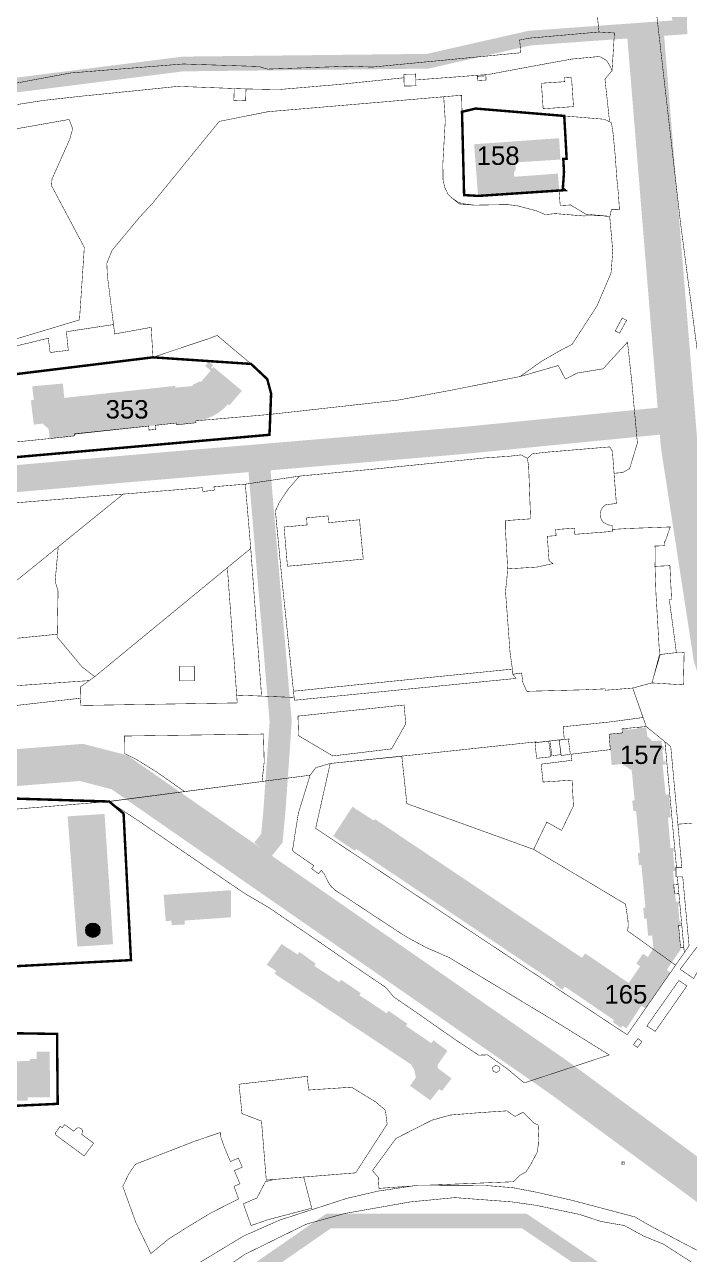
# Model space of a CAD drawing. Header units: millimetres. Extents: x 21689 to 31331, y 37531 to 43751.
# Drawn here: x 30198 to 30469, y 41736 to 42237 of the extents above; entities that cross this region are included whole.
import ezdxf

# ---------------------------------------------------------------- set-up
doc = ezdxf.new("R2010")
doc.units = ezdxf.units.MM
for name, pattern in [('DASHEDX2', [1.5, 1, -0.5]), ('g5_084', [0.4, 0.2, -0.2]), ('МЕЖА', [4, 1, -1, 1, -1])]:
    doc.linetypes.add(name, pattern=pattern)
for name, color, linetype, lineweight in [('0 . 11 - границы ДМ проект', 10, 'МЕЖА', 0), ('00 границы ОКН', 1, 'Continuous', 40), ('00 номер ОКН', 7, 'Continuous', 15), ('00 Разраб границы', 5, 'g5_084', 50), ('CONTUR', 150, 'Continuous', 9)]:
    doc.layers.add(name, color=color, linetype=linetype, lineweight=lineweight)
doc.layers.add('0.1 ОКН', color=1, linetype='Continuous', lineweight=9, transparency=0.4)
doc.layers.add('00 Дороги', color=252, linetype='Continuous', lineweight=9, transparency=0.2)
doc.layers.add('25. ценная историческая застройка сов пер', color=7, linetype='Continuous', lineweight=0, true_color=0x19df16)
doc.styles.get("Standard").update_dxf_attribs({"font": 'arial.ttf'})

# ---------------------------------------------------------------- blocks, each defined once
blk = doc.blocks.new('участки все')
at = {"layer": 'CONTUR', "const_width": 0.2}
for points in [[(7613.475867970003, 4070.829478489999), (7571.449111180002, 4097.812789259995), (7563.330337740001, 4101.157071689995), (7555.456203010002, 4105.457605769996), (7545.901744610001, 4107.12387363), (7537.016263720001, 4110.029895779997), (7519.312829390001, 4113.72091358), (7509.284349230002, 4115.12443964), (7486.390609310001, 4116.834925029994), (7468.454404060001, 4115.119524099995), (7441.551949370001, 4110.381400619997), (7425.855405990002, 4106.031719139995), (7400.85767619, 4093.764456499994), (7363.286558930002, 4068.209720929997)], [(7372.534978070002, 4084.438086909999), (7400.130066510003, 4101.105574039997), (7414.990949170002, 4107.69804281), (7442.577083560001, 4116.595687329995), (7455.011130860003, 4119.475319829995), (7471.388423619999, 4121.914584499995), (7498.63639046, 4121.787432769997), (7510.072344240001, 4120.872357239998), (7520.042877240001, 4118.949719869997), (7534.51213232, 4115.638214129998), (7559.680159530002, 4108.982927479999), (7566.549891230003, 4105.047768979995), (7613.265949200002, 4080.632657819995)], [(7561.158757330002, 4664.078430729998), (7578.294824570003, 4514.256568859993), (7594.629096880002, 4389.786910289993)], [(7582.905962209999, 4269.396804209995), (7577.250264620001, 4269.023393449999), (7574.344746819999, 4300.667769159998), (7571.974399250001, 4302.604052489995), (7567.20386428, 4306.487076039994), (7564.35960023, 4308.820613749995), (7558.839747540002, 4324.505069939994), (7566.651725200001, 4326.595461479999), (7579.479642080001, 4325.809068619994), (7579.80226941, 4339.044084149995), (7576.911272770001, 4338.978345659998), (7576.610731840003, 4338.942947069998), (7575.923875349999, 4344.373444449993), (7574.137004930002, 4357.640756599998), (7573.751801850001, 4360.566644189996), (7574.672960710002, 4360.6425409), (7574.009038939999, 4374.102660029996), (7573.993176430002, 4374.372901979994), (7567.939104320001, 4374.105591519998), (7567.998299620001, 4380.584663399997), (7567.925568890001, 4382.365770919998), (7569.526413060001, 4382.421261559997), (7571.79786328, 4382.516484989996), (7571.731762760002, 4384.077491729993), (7572.08489391, 4384.282084539998), (7574.144886860002, 4390.160525829997), (7563.34888016, 4389.765815889994), (7556.364875850002, 4389.502743069999), (7550.509225270001, 4389.13239531), (7550.40558332, 4390.853976359998), (7548.95699938, 4390.946154129997), (7546.883414840002, 4392.017897509999), (7546.177974050002, 4392.968694789997), (7545.714772200001, 4394.065782859994), (7545.552876640002, 4395.248257589999), (7545.711058100002, 4396.435831869996), (7546.177941370002, 4397.538680149999), (7546.902313810002, 4398.477586759996), (7547.833421980002, 4399.20332891), (7552.18142135, 4399.726758449993), (7551.239807080001, 4412.031133839999), (7554.72418419, 4412.31778628), (7557.568463600001, 4413.904234409994), (7560.749076880002, 4424.39550336), (7558.470231260002, 4449.290309919998), (7556.71852138, 4465.507075099995), (7546.761556500001, 4454.599555949993), (7536.15483508, 4452.851954159996), (7531.36708493, 4450.38526427), (7528.532424510002, 4455.958645659994), (7512.97370436, 4451.466869409996), (7521.58780591, 4457.614964749999), (7528.972956760001, 4461.871881669998), (7534.164744770002, 4464.60238461), (7544.201965660002, 4480.098659969997), (7549.998043350002, 4493.559875069994), (7550.724898619999, 4502.498716949995), (7549.488466800001, 4516.447601099993), (7550.154699080002, 4519.467390749996), (7553.433919520001, 4519.417184399994), (7553.029093720001, 4525.633361849999), (7552.378001090001, 4532.093308979995), (7551.710394320002, 4541.393499569996), (7550.884557699999, 4550.156114559999), (7550.17775699, 4554.936920269996), (7549.41314434, 4555.288625779998), (7547.529230530003, 4572.667412229996), (7550.42258911, 4576.153101519994), (7551.38691854, 4591.458286339999), (7545.10300553, 4591.854496069995), (7544.937541890002, 4593.457024149997), (7541.777364360001, 4624.795305729996)], [(7303.0520382, 4570.190518879994), (7329.878354200002, 4575.179777769998), (7375.62410366, 4578.829371009997), (7406.288405750001, 4577.809883799993), (7410.10188378, 4576.731500169997), (7442.899819170001, 4577.909339179998), (7452.754570050001, 4577.56845762), (7513.23370289, 4583.402464169994), (7512.762970660002, 4588.579654769994), (7516.77487823, 4589.358227229997), (7545.10300553, 4591.854496069995), (7551.38691854, 4591.458286339999), (7550.42258911, 4576.153101519994), (7549.638956530001, 4577.875093749994), (7548.322646560002, 4580.075240049999), (7547.580937500003, 4580.616594309999), (7547.026274960001, 4580.965085409996), (7545.320306940001, 4581.881201889999), (7541.064275740002, 4581.486365849996), (7534.004164690003, 4580.82446299), (7521.018208950001, 4578.47329414), (7499.998286800001, 4574.555135309995), (7470.444122100002, 4572.317635439998), (7470.390880160001, 4574.718443159996), (7465.589417769999, 4574.621956919997), (7465.61797616, 4573.221523999993), (7439.746963220001, 4570.537633739994), (7414.53421315, 4568.39366306), (7401.258282930001, 4568.656924989999), (7396.450954940003, 4568.830527649996), (7373.644481490002, 4569.70970634), (7345.85116255, 4566.875247119999), (7334.864477110001, 4565.783462979998), (7318.746912730003, 4563.98023755), (7287.692670100001, 4559.125709399996)], [(7304.954595220002, 4463.241676529993), (7320.673487210002, 4467.091004429996), (7321.423897090001, 4461.239531369996), (7328.837755439999, 4462.146020209999), (7328.053687310003, 4469.718003759997), (7328.053687310003, 4469.718003759997), (7347.248433979999, 4472.644117099997), (7347.72968131, 4468.806759759995), (7362.610857290001, 4471.49891599), (7363.333746939999, 4459.277882949995), (7385.839358370002, 4466.833292609997), (7389.500383340001, 4468.207237029994), (7403.322412450001, 4456.585650949994), (7409.897612209999, 4450.395000769997), (7411.47751905, 4444.51082933), (7411.14761339, 4436.025905409995), (7380.777512420002, 4433.400887669995), (7380.855704990001, 4432.629692739996), (7372.99271979, 4431.780079579999), (7372.913914950001, 4432.511284009997), (7364.289579190001, 4431.573327549995), (7364.47442658, 4429.930502159994), (7361.739869860001, 4429.632369779996), (7361.565020100003, 4431.275042119996), (7331.226487200001, 4428.099541749994), (7331.333754290001, 4427.267901759995), (7321.237010950001, 4426.172488409997), (7299.894408340002, 4424.039254609997)], [(7285.2218593, 4422.563898739994), (7321.237010950001, 4426.172488409997), (7331.333754290001, 4427.267901759995), (7331.254643300002, 4427.979110999993), (7361.565020100003, 4431.275042119996), (7361.739869860001, 4429.632369779996), (7364.47442658, 4429.930502159994), (7364.289579190001, 4431.573327549995), (7372.913914950001, 4432.511284009997), (7372.99271979, 4431.780079579999), (7380.855704990001, 4432.629692739996), (7380.777512420002, 4433.400887669995), (7411.14761339, 4436.025905409995), (7463.25674787, 4441.858081879996), (7484.73778584, 4445.849188199994), (7512.97370436, 4451.466869409996), (7528.532424510002, 4455.958645659994), (7531.36708493, 4450.38526427), (7536.15483508, 4452.851954159996), (7546.761556500001, 4454.599555949993), (7556.71852138, 4465.507075099995), (7558.470231260002, 4449.290309919998), (7560.749076880002, 4424.39550336), (7557.568463600001, 4413.904234409994), (7554.72418419, 4412.31778628), (7551.239807080001, 4412.031133839999), (7550.55684252, 4420.981560459993), (7549.737859090001, 4422.354094739996), (7549.474352010002, 4422.778127699996), (7548.66332, 4422.710545029993), (7523.921537710001, 4420.629354779994), (7518.001308890001, 4419.959997109996), (7515.912868920001, 4418.101977649996), (7513.39474847, 4419.530526069997), (7508.525953780001, 4418.955070349999), (7498.706038870001, 4418.305417699994), (7496.101605290001, 4418.015293129996), (7450.782144479999, 4413.469158759995), (7447.2974603, 4413.162510999995), (7423.042647100003, 4410.883864389994), (7400.96231237, 4407.591928719994), (7388.166211480002, 4406.537842709993), (7388.344734900002, 4405.135113549994), (7383.6566613, 4404.606890409996), (7383.460438600003, 4406.159890129995), (7351.220473060002, 4403.543497759994), (7262.660262640002, 4396.329389819999)], [(7306.60392301, 4275.086932549995), (7344.421294920001, 4278.187945229998), (7376.214483890002, 4282.321183739994), (7376.214483890002, 4282.321183739994), (7364.88597612, 4290.254599189997), (7356.723696330002, 4295.329548499998), (7351.751772560001, 4297.815661209999), (7351.660953590002, 4304.947031539996), (7408.353221960002, 4305.759073909998), (7408.659535160001, 4294.414417919994), (7407.787263329999, 4286.427796009993), (7427.366248710001, 4288.978036109998), (7429.663163960002, 4292.042861299997), (7435.549477290002, 4293.762737149998), (7475.442113110003, 4297.861971349994), (7486.32004436, 4299.035427269999), (7503.297855320001, 4300.855492269999), (7514.546004030002, 4302.043279959995), (7516.509518000003, 4302.273217919996), (7519.403576320001, 4302.53890919), (7519.419898070002, 4302.29866008), (7528.836338270001, 4303.374491389994), (7530.939512780002, 4303.582291219995), (7530.508461240002, 4308.738873689996), (7548.926999540003, 4310.606880359999), (7563.035796169999, 4312.4908688), (7558.839747540002, 4324.505069939994), (7547.63572323, 4323.586606639998), (7547.59476584, 4324.177231729998), (7542.37110837, 4323.937206729999), (7539.70913843, 4323.80796192), (7515.659391159999, 4323.166165619994), (7514.054582150002, 4326.770723579997), (7513.563489100001, 4330.618229779997), (7509.99576329, 4330.112853349994), (7511.23974696, 4328.413813429994), (7420.973952550001, 4319.525809969993), (7420.891425469999, 4320.667070039999), (7404.082151840001, 4321.364417669996), (7397.44556416, 4321.586023069998), (7397.67743593, 4318.442482339997), (7333.951781830001, 4317.408123279994), (7333.797748160003, 4320.410473209995), (7331.993889190002, 4320.15809094), (7292.1950922, 4315.657421469994)]]:
    blk.add_lwpolyline(points, dxfattribs=at)
for points in [[(7470.497517129999, 4569.926825349998), (7465.695901670002, 4569.820341429993), (7465.589417769999, 4574.621956919997), (7470.390880160001, 4574.718443159996), (7470.497517129999, 4569.926825349998)], [(7495.580447529999, 4572.082783099999), (7495.486497860002, 4573.784216139997), (7498.999797, 4574.000424599995), (7499.093746680002, 4572.298991569995), (7495.580447529999, 4572.082783099999)], [(7521.633386410002, 4570.97389963), (7531.103231150002, 4571.618908199998), (7530.988827020003, 4573.290654349999), (7533.681555350002, 4573.46942637), (7533.80611017, 4571.807524789998), (7534.00621571, 4571.814461019996), (7534.71742913, 4561.443605799999), (7522.344446800002, 4560.593046459995), (7521.633386410002, 4570.97389963)], [(7401.074835750002, 4563.859747719995), (7396.287503, 4564.033044179996), (7396.450954940003, 4568.830527649996), (7401.258282930001, 4568.656924989999), (7401.074835750002, 4563.859747719995)], [(7546.846596940002, 4516.978047679993), (7539.746246160001, 4517.606755519999), (7533.543909750002, 4521.371704059995), (7529.30017214, 4521.126678639994), (7528.833982980002, 4527.253796269993), (7495.980604650002, 4525.066805539995), (7490.125670150002, 4525.39644656), (7489.108590560001, 4566.081890249996), (7481.80930094, 4565.473648799998), (7482.450942340001, 4555.783855259993), (7481.471097510002, 4538.158912499995), (7481.54248099, 4531.717839769997), (7482.253165540002, 4528.496968919993), (7483.56075113, 4525.726957809995), (7485.473809560001, 4523.967673429994), (7487.86012388, 4522.421142619998), (7490.210532330002, 4521.795158649998), (7494.312821130003, 4521.292352129996), (7507.686227149999, 4521.517597809994), (7511.470275530002, 4521.12966336), (7519.4882086, 4519.036911519994), (7523.233740390002, 4517.439570739996), (7527.319965170002, 4517.847007279997), (7538.725618349999, 4516.912384119998), (7546.846596940002, 4516.978047679993)], [(7549.488466800001, 4516.447601099993), (7546.846596940002, 4516.978047679993), (7538.72546528, 4516.902386489994), (7527.319965170002, 4517.847007279997), (7523.233740390002, 4517.439570739996), (7519.47821098, 4519.037064589997), (7511.470275530002, 4521.12966336), (7507.676229520002, 4521.517750879997), (7494.312821130003, 4521.292352129996), (7488.210395080001, 4521.78578179), (7485.473656500002, 4523.957675809994), (7483.5507535, 4525.727110869993), (7482.253012470002, 4528.486971299993), (7481.532483360003, 4531.71799284), (7481.47094444, 4538.148914869998), (7482.450942340001, 4555.783855259993), (7481.809147880002, 4565.463651169994), (7410.166077000002, 4559.370568539998), (7390.335713690001, 4555.42419464), (7362.971649710002, 4521.843249459998), (7357.91879408, 4516.43062644), (7346.661252469999, 4502.873022649997), (7344.530918880002, 4497.625653629999), (7344.71845629, 4492.892795539999), (7347.72968131, 4468.806759759995), (7362.610857290001, 4471.49891599), (7363.333746939999, 4459.277882949995), (7385.839358370002, 4466.833292609997), (7389.500383340001, 4468.207237029994), (7403.322412450001, 4456.585650949994), (7409.897612209999, 4450.395000769997), (7411.47751905, 4444.51082933), (7411.14761339, 4436.025905409995), (7463.25674787, 4441.858081879996), (7484.73778584, 4445.849188199994), (7512.97370436, 4451.466869409996), (7521.58780591, 4457.614964749999), (7528.972956760001, 4461.871881669998), (7534.164744770002, 4464.60238461), (7544.201965660002, 4480.098659969997), (7549.998043350002, 4493.559875069994), (7550.724898619999, 4502.498716949995), (7549.488466800001, 4516.447601099993)], [(7329.158083630002, 4556.22085754), (7330.610018580002, 4552.428637989993), (7329.414466860002, 4548.14695432), (7322.196923580002, 4531.977503019996), (7321.984716990002, 4529.220759529999), (7335.350011250001, 4504.09619941), (7333.387442940002, 4474.536328749993), (7272.507765820003, 4456.25846669), (7253.39193405, 4467.631107119996), (7245.950305450002, 4474.05502475), (7237.983410920002, 4484.706974019995), (7239.750817060001, 4489.109903259996), (7233.842273480001, 4490.510361929999), (7236.357811919999, 4505.241811059997), (7245.452254250002, 4532.31250262), (7254.48754473, 4539.844148459997), (7269.96442742, 4548.787165949994), (7281.456620180001, 4552.851203409999), (7291.15526209, 4546.23272919), (7292.784263500002, 4546.167788449995), (7293.58077696, 4538.755613049994), (7303.263332630002, 4539.577365749996), (7301.80403643, 4551.37967681), (7329.158083630002, 4556.22085754)], [(7489.275204680001, 4559.329360579999), (7494.80563178, 4560.664682179995), (7547.228667970001, 4556.302068059995), (7550.17775699, 4554.936920269996), (7550.884557699999, 4550.156114559999), (7551.710394320002, 4541.393499569996), (7552.378001090001, 4532.093308979995), (7553.029093720001, 4525.633361849999), (7553.433919520001, 4519.417184399994), (7550.154699080002, 4519.467390749996), (7549.488466800001, 4516.447601099993), (7546.846596940002, 4516.978047679993), (7539.746246160001, 4517.606755519999), (7533.543909750002, 4521.371704059995), (7529.30017214, 4521.126678639994), (7528.833982980002, 4527.253796269993), (7495.980604650002, 4525.066805539995), (7490.125670150002, 4525.39644656), (7489.275204680001, 4559.329360579999)], [(7554.55831063, 4475.290116159995), (7556.34471904, 4474.402768499996), (7553.473950570002, 4469.126738629995), (7551.69799895, 4470.043926059996), (7554.55831063, 4475.290116159995)], [(7554.55831063, 4475.290116159995), (7556.34471904, 4474.402768499996), (7553.473950570002, 4469.126738629995), (7551.69799895, 4470.043926059996), (7554.55831063, 4475.290116159995)], [(7515.912868920001, 4418.101977649996), (7518.001308890001, 4419.959997109996), (7523.921537710001, 4420.629354779994), (7548.66332, 4422.710545029993), (7549.474352010002, 4422.778127699996), (7549.737859090001, 4422.354094739996), (7550.55684252, 4420.981560459993), (7552.18142135, 4399.726758449993), (7547.833421980002, 4399.20332891), (7546.902313810002, 4398.477586759996), (7546.177941370002, 4397.538680149999), (7545.711058100002, 4396.435831869996), (7545.552876640002, 4395.248257589999), (7545.714772200001, 4394.065782859994), (7546.177974050002, 4392.968694789997), (7546.883414840002, 4392.017897509999), (7548.95699938, 4390.946154129997), (7550.40558332, 4390.853976359998), (7550.509225270001, 4389.13239531), (7550.53697058, 4388.33197318), (7535.23886664, 4387.146193589993), (7535.05718512, 4389.648966949993), (7527.438738050001, 4389.095608469994), (7527.620572650001, 4386.602832689998), (7524.006685390003, 4386.348162709997), (7524.75432534, 4376.396748649997), (7526.356491080001, 4375.232223069994), (7519.69434374, 4373.784226119998), (7508.08378298, 4373.091987509993), (7507.879649320002, 4373.47511159), (7507.3089052, 4383.223818419996), (7506.958858720001, 4389.099158819998), (7506.944744010001, 4392.74936319), (7508.876581500001, 4392.869786029994), (7517.215623200002, 4393.462111919995), (7516.423907980003, 4414.904163859996), (7515.912868920001, 4418.101977649996)], [(7415.405688999999, 4373.850898089993), (7413.22466466, 4396.644222099996), (7414.889845190002, 4400.248717169998), (7418.420304020001, 4405.504649509996), (7423.042647100003, 4410.883864389994), (7447.2974603, 4413.162510999995), (7450.782144479999, 4413.469158759995), (7496.101605290001, 4418.015293129996), (7498.706038870001, 4418.305417699994), (7508.525953780001, 4418.955070349999), (7513.39474847, 4419.530526069997), (7515.912868920001, 4418.101977649996), (7516.423907980003, 4414.904163859996), (7517.215623200002, 4393.462111919995), (7508.876581500001, 4392.869786029994), (7506.944744010001, 4392.74936319), (7506.958858720001, 4389.099158819998), (7507.3089052, 4383.223818419996), (7507.879649320002, 4373.47511159), (7507.523948990001, 4368.530573299999), (7506.994414050001, 4363.98869513), (7508.853059110003, 4339.080319279994), (7509.797961230001, 4332.215874919995), (7504.419746980002, 4331.678217209999), (7423.144370870003, 4323.472569059995), (7420.590384180003, 4323.211671359997), (7418.004359869999, 4348.291188439995), (7416.619230620003, 4361.672354929993), (7416.009704600001, 4367.581669219995), (7415.74248311, 4370.375752079999), (7415.405688999999, 4373.850898089993)], [(7324.297238790001, 4345.195857679995), (7324.656819120002, 4364.110300549997), (7323.465739070001, 4367.958525539994), (7324.721619480002, 4382.059259179994), (7351.220473060002, 4403.543497759994), (7383.460438600003, 4406.159890129995), (7383.6566613, 4404.606890409996), (7388.344734900002, 4405.135113549994), (7388.166211480002, 4406.537842709993), (7400.96231237, 4407.591928719994), (7403.181272810001, 4381.39803312), (7339.56110875, 4329.122212009999), (7334.383270450002, 4333.18147345), (7326.135111260002, 4343.097725559994), (7324.297238790001, 4345.195857679995)], [(7262.660262640002, 4396.329389819999), (7351.220473060002, 4403.543497759994), (7302.78986071, 4364.305085059998), (7298.39012294, 4360.402455869997), (7285.388879990001, 4350.521532019993), (7284.037153990001, 4349.10223076), (7283.01137013, 4347.417940009997), (7281.513442610001, 4342.980885039993), (7280.87051787, 4338.87073907), (7280.455291230002, 4333.957109139999), (7282.086132980003, 4321.602173539999), (7258.138634610001, 4319.148815449997), (7255.57970029, 4319.217992469996), (7250.780434240001, 4320.571465609995), (7246.46534766, 4324.157520319997), (7240.50959311, 4331.6186839), (7238.183012230002, 4334.45429668), (7227.569198000001, 4347.266762219995), (7217.97921895, 4359.023556079999), (7262.660262640002, 4396.329389819999)], [(7418.139939160003, 4374.129035559999), (7416.76492089, 4390.130039559997), (7426.13769978, 4390.966538289998), (7425.941992489999, 4393.859525909997), (7434.693999950003, 4394.645528789995), (7434.911845390001, 4391.892201869996), (7447.55027865, 4393.09870165), (7447.764756660003, 4390.125427049999), (7448.69495605, 4380.341215509994), (7449.03450523, 4377.046027059994), (7425.700545480002, 4374.82327968), (7418.139939160003, 4374.129035559999)], [(7507.879649320002, 4373.47511159), (7508.08378298, 4373.091987509993), (7519.69434374, 4373.784226119998), (7526.356491080001, 4375.232223069994), (7524.75432534, 4376.396748649997), (7524.006685390003, 4386.348162709997), (7527.620572650001, 4386.602832689998), (7527.438738050001, 4389.095608469994), (7535.05718512, 4389.648966949993), (7535.23886664, 4387.146193589993), (7550.53697058, 4388.33197318), (7550.509225270001, 4389.13239531), (7556.364875850002, 4389.502743069999), (7563.34888016, 4389.765815889994), (7574.144886860002, 4390.160525829997), (7572.08489391, 4384.282084539998), (7571.731762760002, 4384.077491729993), (7571.79786328, 4382.516484989996), (7569.526413060001, 4382.421261559997), (7567.925568890001, 4382.365770919998), (7567.998299620001, 4380.584663399997), (7567.939104320001, 4374.105591519998), (7568.317388530002, 4362.889837749994), (7569.780261110001, 4338.257524179993), (7567.369982420001, 4329.094456529994), (7566.651725200001, 4326.595461479999), (7558.839747540002, 4324.505069939994), (7547.63572323, 4323.586606639998), (7547.59476584, 4324.177231729998), (7542.37110837, 4323.937206729999), (7539.70913843, 4323.80796192), (7515.659391159999, 4323.166165619994), (7514.054582150002, 4326.770723579997), (7513.563489100001, 4330.618229779997), (7509.966382670002, 4330.153303039995), (7509.90614685, 4331.444221089994), (7509.797961230001, 4332.215874919995), (7508.853059110003, 4339.080319279994), (7506.994414050001, 4363.98869513), (7507.523948990001, 4368.530573299999), (7507.879649320002, 4373.47511159)], [(7393.651513180001, 4373.573957909997), (7403.181272810001, 4381.39803312), (7407.589941370003, 4321.220713889998), (7404.082151840001, 4321.364417669996), (7397.44556416, 4321.586023069998), (7393.651513180001, 4373.573957909997)], [(7393.651513180001, 4373.573957909997), (7339.56110875, 4329.122212009999), (7333.69697298, 4324.932003539994), (7333.797748160003, 4320.410473209995), (7333.951781830001, 4317.408123279994), (7397.67743593, 4318.442482339997), (7393.651513180001, 4373.573957909997)], [(7293.25877271, 4343.331062739999), (7324.316218690001, 4346.435563699997), (7324.297238790001, 4345.195857679995), (7326.135111260002, 4343.097725559994), (7334.383270450002, 4333.18147345), (7339.56110875, 4329.122212009999), (7337.336834170001, 4327.536270069999), (7292.759379620002, 4324.428758859998), (7292.601616440003, 4325.881170339999), (7291.11814481, 4340.023844629999), (7291.420425730001, 4341.479212829996), (7292.135872310002, 4342.48825663), (7293.25877271, 4343.331062739999)], [(7570.069120730001, 4338.183101979994), (7576.911272770001, 4338.978345659998), (7579.80226941, 4339.044084149995), (7579.479642080001, 4325.809068619994), (7566.651725200001, 4326.595461479999), (7567.369982420001, 4329.094456529994), (7570.069120730001, 4338.183101979994)], [(7374.197145490001, 4333.441921869999), (7380.197099730001, 4333.440062499998), (7380.1952404, 4327.440108309995), (7374.195286170001, 4327.441967579995), (7374.197145490001, 4333.441921869999)], [(7374.197145490001, 4333.441921869999), (7380.197099730001, 4333.440062499998), (7380.1952404, 4327.440108309995), (7374.195286170001, 4327.441967579995), (7374.197145490001, 4333.441921869999)], [(7509.797961230001, 4332.215874919995), (7504.419746980002, 4331.678217209999), (7420.590384180003, 4323.211671359997), (7420.973952550001, 4319.525809969993), (7511.23974696, 4328.413813429994), (7509.966382670002, 4330.153303039995), (7509.90614685, 4331.444221089994), (7509.797961230001, 4332.215874919995)], [(7422.415167589999, 4313.073764349996), (7422.682777900001, 4305.079691239996), (7436.626376010001, 4296.826240609997), (7460.560449690001, 4299.709802819998), (7466.35707115, 4309.941025069995), (7465.674048070003, 4317.581458359993), (7422.415167589999, 4313.073764349996)], [(7422.415167589999, 4313.073764349996), (7422.682777900001, 4305.079691239996), (7436.626376010001, 4296.826240609997), (7460.560449690001, 4299.709802819998), (7466.35707115, 4309.941025069995), (7465.674048070003, 4317.581458359993), (7422.415167589999, 4313.073764349996)], [(7351.660953590002, 4304.947031539996), (7408.353221960002, 4305.759073909998), (7408.659535160001, 4294.414417919994), (7407.787263329999, 4286.427796009993), (7376.214483890002, 4282.321183739994), (7364.88597612, 4290.254599189997), (7356.723696330002, 4295.329548499998), (7351.751772560001, 4297.815661209999), (7351.660953590002, 4304.947031539996)], [(7577.305468099999, 4244.542631589997), (7575.55343516, 4244.40945531), (7575.88548537, 4240.624384559997), (7577.656901320002, 4240.717264239996), (7578.84019621, 4227.869192029997), (7577.518826350002, 4227.779422189997), (7578.341302830002, 4218.79686088), (7579.662366550001, 4218.866635509999), (7579.868636210002, 4216.663485099998), (7576.33078579, 4211.577665929995), (7574.747696660001, 4212.681898819996), (7556.7551828, 4225.577315889997), (7556.93381817, 4226.794576939996), (7556.997992240002, 4228.373589159994), (7556.88266829, 4229.985349339993), (7555.911646820001, 4236.450193789999), (7518.473073430003, 4258.743297459994), (7523.823577810002, 4269.881345769994), (7529.851469740002, 4266.47907075), (7534.674493260001, 4276.475198059998), (7534.1452193, 4286.973266639994), (7522.30333626, 4286.194567279999), (7521.51497941, 4293.486613199995), (7534.058943520002, 4295.05456094), (7533.716840240002, 4297.529790379995), (7549.70564973, 4299.414996489999), (7549.20191562, 4305.70268771), (7554.61996665, 4306.229735839996), (7554.47556852, 4307.901940979995), (7564.349449550002, 4308.810769189993), (7567.20386428, 4306.487076039994), (7571.806429480002, 4302.736623649995), (7571.974399250001, 4302.604052489995), (7576.688802500001, 4251.292049649994), (7576.488850040001, 4251.295110879997), (7576.49128477, 4247.535086389995), (7577.031309450002, 4247.536818709996), (7577.305468099999, 4244.542631589997)], [(7519.038457730003, 4302.204500219996), (7524.58831503, 4302.849530109997), (7525.500880359999, 4296.485579569999), (7519.661398110002, 4295.864983649997), (7519.038457730003, 4302.204500219996)], [(7525.109722100002, 4302.941547099996), (7528.845876700001, 4303.344345459998), (7529.574915790003, 4297.403203369999), (7525.876302700002, 4296.839830729994), (7525.109722100002, 4302.941547099996)], [(7529.718145400002, 4296.961011989995), (7529.672749150002, 4297.261706009995), (7528.884948819999, 4303.283747459995), (7532.301332499999, 4303.701441439996), (7532.90256749, 4303.782236299994), (7532.956736849999, 4303.401408209997), (7532.656502010002, 4303.386004839995), (7533.417370710002, 4297.564375119997), (7529.718145400002, 4296.961011989995)], [(7578.708781450001, 4251.291124149997), (7576.688802500001, 4251.292049649994), (7571.974399250001, 4302.604052489995), (7574.344746819999, 4300.667769159998), (7578.87874104, 4251.288522109993), (7578.708781450001, 4251.291124149997)], [(7435.549477290002, 4293.762737149998), (7459.085378240001, 4296.112397199999), (7464.734294260001, 4296.695910909999), (7466.798936130002, 4277.404361519999), (7518.473073430003, 4258.743297459994), (7555.911646820001, 4236.450193789999), (7556.88266829, 4229.985349339993), (7556.997992240002, 4228.373589159994), (7556.93381817, 4226.794576939996), (7556.7551828, 4225.577315889997), (7574.747696660001, 4212.681898819996), (7576.33078579, 4211.577665929995), (7557.220181280001, 4184.100336029995), (7556.596550910002, 4183.20988658), (7518.73849177, 4208.149398579997), (7429.62440791, 4267.3035294), (7430.182396849999, 4269.784979169999), (7435.549477290002, 4293.762737149998)], [(7345.492418739999, 4278.261546259993), (7427.366248710001, 4288.978036109998), (7422.57885799, 4273.47137716), (7421.251795440003, 4265.171719209997), (7420.594282260001, 4260.76179887), (7420.212681600002, 4258.697647299996), (7420.26639185, 4258.286826229996), (7420.639107770003, 4257.811121449995), (7428.89172009, 4252.104792659993), (7428.01370992, 4250.928238379995), (7430.810742289999, 4248.775422879997), (7431.912679810001, 4250.208548089999), (7433.072042580003, 4248.860802569994), (7433.964732380002, 4247.077141079993), (7434.817125550002, 4245.274096589994), (7435.941750550002, 4243.616883859999), (7437.479798640001, 4242.183341029995), (7439.053655930002, 4241.129248829995), (7441.341832090002, 4239.704221709995), (7454.10249677, 4231.258884849995), (7464.973359530002, 4224.132476789993), (7468.11459673, 4222.254391139999), (7474.591617780003, 4218.795240539999), (7484.19717879, 4214.588195349999), (7529.102640640001, 4187.520794279997), (7549.27076367, 4174.992069169995), (7514.59620892, 4163.58296041), (7507.486999770001, 4169.51178031), (7500.957291180002, 4174.101732799994), (7499.651227009999, 4175.01172522), (7496.089470610001, 4174.896254709995), (7487.466793449999, 4180.598246449998), (7481.321634930002, 4184.83231315), (7475.56362868, 4188.880453409998), (7470.25061761, 4192.601782089994), (7461.47241685, 4198.596154699997), (7458.85065244, 4201.746283279994), (7458.00417285, 4202.629239869995), (7444.246757590001, 4211.939832999997), (7432.422195610001, 4220.13083871), (7421.80265007, 4227.343399359997), (7414.805960379999, 4232.130502579996), (7410.758563530002, 4234.912458959996), (7401.005694269999, 4240.60175627), (7395.839279719999, 4244.10084264), (7388.51572929, 4249.092950049999), (7374.799527630003, 4258.482915239998), (7357.85761943, 4270.112259779999), (7345.492418739999, 4278.261546259993)], [(7577.031309450002, 4247.536818709996), (7578.71121618, 4247.531099679996), (7579.221094930002, 4247.52329356), (7581.801349900001, 4219.453886239993), (7579.868636210002, 4216.663485099998), (7577.031309450002, 4247.536818709996)], [(7575.55343516, 4244.40945531), (7577.305468099999, 4244.542631589997), (7577.656901320002, 4240.717264239996), (7575.88548537, 4240.624384559997), (7575.55343516, 4244.40945531)], [(7592.629658600003, 4223.918092309999), (7585.373729340001, 4209.159229329998), (7583.68712979, 4206.115061099998), (7578.165241720002, 4209.909586619993), (7589.10570199, 4224.312041839999), (7588.24344396, 4234.615207429997), (7593.386507520001, 4234.816467589997), (7592.629658600003, 4223.918092309999)], [(7577.518826350002, 4227.779422189997), (7578.84019621, 4227.869192029997), (7579.662366550001, 4218.866635509999), (7578.341302830002, 4218.79686088), (7577.518826350002, 4227.779422189997)], [(7567.997723190001, 4184.595334029997), (7564.60098716, 4186.767329529997), (7577.654785610001, 4205.307417239994), (7580.921093150002, 4203.107418569998), (7567.997723190001, 4184.595334029997)], [(7560.992235280002, 4181.622595569999), (7562.573487830003, 4180.398391299997), (7560.747179050002, 4178.026359399999), (7559.165773430002, 4179.240566049994), (7560.992235280002, 4181.622595569999)], [(7501.948872540001, 4168.326570639998), (7501.731735360001, 4169.819890119994), (7502.946143990001, 4170.761294979995), (7504.387840470001, 4170.219224929999), (7504.60497764, 4168.725905449995), (7503.390722079999, 4167.794498219999), (7501.948872540001, 4168.326570639998)], [(7398.408283330002, 4163.041750649994), (7399.614742090002, 4151.053315689998), (7407.558612200002, 4148.041707609998), (7409.51041563, 4123.991898089997), (7445.93535109, 4126.934242259995), (7458.769564320002, 4146.807695269999), (7458.04638783, 4152.47874916), (7454.018325090001, 4155.870406509996), (7444.259743820003, 4161.839787809993), (7426.752008020001, 4160.677827339998), (7426.217562100002, 4166.265992589993), (7398.408283330002, 4163.041750649994)], [(7452.759346270002, 4127.849767559994), (7462.380218000002, 4140.972436009994), (7476.97356323, 4148.37899546), (7484.545751590002, 4150.483062019994), (7495.22928851, 4151.369499019995), (7507.541978740002, 4152.200994529994), (7510.857203890002, 4149.930247259996), (7514.132910939999, 4151.610092199997), (7518.644017850002, 4147.111043819998), (7520.314435190001, 4146.485472529996), (7520.511925540002, 4142.40246238), (7520.36873143, 4138.274668089995), (7519.893222210001, 4135.301957609998), (7517.287600310003, 4130.36186451), (7515.341215930002, 4127.331672549997), (7512.839152520002, 4125.889982549998), (7510.149527820002, 4123.301167729995), (7474.828065900001, 4121.89192545), (7471.388423619999, 4121.914584499995), (7469.053007640003, 4121.560339609998), (7455.438482109999, 4120.608773799999), (7455.13713992, 4125.093373289994), (7452.759346270002, 4127.849767559994)], [(7335.290911340002, 4133.808132299993), (7323.59320359, 4142.447194469998), (7323.553623420001, 4143.127798539994), (7325.495876280002, 4145.888055949996), (7326.366790250002, 4145.294724319996), (7327.366608570002, 4146.58941398), (7331.04516605, 4143.883104519999), (7331.656503180002, 4144.623743179996), (7332.3446071, 4145.153207169998), (7332.876777320002, 4145.2950595), (7333.495558900002, 4145.215586469996), (7334.170040610003, 4144.855261479999), (7334.513529170003, 4144.430004009999), (7334.571574010002, 4143.649117549998), (7334.295717569999, 4142.613343669997), (7335.75898939, 4141.52094473), (7339.170365900001, 4138.998725269994), (7335.290911340002, 4133.808132299993)], [(7356.159114540002, 4130.428660199999), (7380.644562690002, 4139.933772829994), (7390.797114510002, 4143.368332099999), (7390.81659518, 4142.028037789998), (7392.38702369, 4137.484008619998), (7394.906253110003, 4131.555457909999), (7398.157374050003, 4132.935680809998), (7399.720817310001, 4129.241756199997), (7396.47969403, 4127.861380209994), (7398.776784100002, 4122.446228939996), (7396.3712801, 4121.433058919996), (7398.212765030003, 4116.304881909993), (7386.653039560002, 4110.441872169999), (7376.872279350002, 4104.511627319996), (7369.571292110002, 4099.873414599999), (7362.491881000002, 4094.031812949994), (7356.355928510002, 4106.705714589996), (7351.031168220001, 4121.417191959998), (7353.499732390002, 4126.549384999998), (7356.159114540002, 4130.428660199999)], [(7554.472185530001, 4131.322583759997), (7555.472253960001, 4131.32727319), (7555.47694339, 4130.32720475), (7554.476874960001, 4130.322515319996), (7554.472185530001, 4131.322583759997)], [(7400.151992160001, 4114.295199339998), (7405.698949150003, 4116.710271289994), (7409.149937690003, 4123.30741886), (7412.784384430001, 4124.251774559998), (7424.749150020001, 4125.218597309999), (7428.03485892, 4112.528333259994), (7410.062425240001, 4107.793495439997), (7403.33651366, 4105.44647232), (7400.151992160001, 4114.295199339998)]]:
    blk.add_lwpolyline(points, close=True, dxfattribs=at)

msp = doc.modelspace()

# ---------------------------------------------------------------- hatches: boundary and pattern name
at = {"layer": '0.1 ОКН', "transparency": 33554585}
h = msp.add_hatch(color=1, dxfattribs=at)
h.dxf.hatch_style = 1
edge = h.paths.add_edge_path()
edge.add_line((30415.56789442239, 42190.94899832513), (30380.95811938563, 42188.47398022909))
edge.add_line((30380.95811938563, 42188.47398022909), (30382.57228250171, 42167.38336412855))
edge.add_line((30382.57228250171, 42167.38336412855), (30415.61679126462, 42169.61513050742))
edge.add_line((30415.61679126462, 42169.61513050742), (30415.12645397121, 42176.51805603879))
edge.add_line((30415.12645397121, 42176.51805603879), (30397.30076270776, 42175.21581647774))
edge.add_line((30397.30076270776, 42175.21581647774), (30397.18555941047, 42177.00546614623))
edge.add_arc((30395.17100721991, 42178.88391753992), 2.754450973775167, 317.0022654574209, 410.5642591523128)
edge.add_line((30396.92066868152, 42181.01128326699), (30416.16874962038, 42182.2434188655))
edge.add_line((30416.16874962038, 42182.2434188655), (30415.56789442239, 42190.94899832513))
h = msp.add_hatch(color=1, dxfattribs=at)
h.dxf.hatch_style = 1
edge = h.paths.add_edge_path()
edge.add_line((30213.93355966392, 42085.09870948233), (30259.12470934845, 42090.00498765123))
edge.add_line((30259.12470934845, 42090.00498765123), (30259.26120934845, 42089.30228765123))
edge.add_line((30259.26120934845, 42089.30228765123), (30266.25570321046, 42089.95443770885))
edge.add_line((30266.25570321046, 42089.95443770885), (30266.25830934845, 42090.43068765123))
edge.add_line((30266.25830934845, 42090.43068765123), (30269.18430934845, 42091.82348765123))
edge.add_line((30269.18430934845, 42091.82348765123), (30269.62299960564, 42091.55835072325))
edge.add_line((30269.62299960564, 42091.55835072325), (30273.55251229878, 42096.21455585486))
edge.add_line((30273.55251229878, 42096.21455585486), (30271.34190934846, 42098.19898765122))
edge.add_line((30271.34190934846, 42098.19898765122), (30272.85410934845, 42099.85858765123))
edge.add_line((30272.85410934845, 42099.85858765123), (30274.57640934845, 42098.45168765123))
edge.add_line((30274.57640934845, 42098.45168765123), (30273.76955199101, 42097.47082101578))
edge.add_line((30273.76955199101, 42097.47082101578), (30274.26780629959, 42097.04776904697))
edge.add_line((30274.26780629959, 42097.04776904697), (30274.76940934845, 42097.66998765123))
edge.add_line((30274.76940934845, 42097.66998765123), (30286.34009675011, 42088.00714418808))
edge.add_line((30286.34009675011, 42088.00714418808), (30281.18705235275, 42082.01944922489))
edge.add_line((30281.18705235275, 42082.01944922489), (30280.63376229913, 42082.49561379714))
edge.add_arc((30264.9579241544, 42096.35374646279), 20.92318671996947, 277.4119639242807, 318.52189857324186, ccw=False)
edge.add_line((30267.657070991, 42075.6053887236), (30267.7229738858, 42074.86323103194))
edge.add_line((30267.7229738858, 42074.86323103194), (30259.77424473071, 42073.99836461924))
edge.add_line((30259.77424473071, 42073.99836461924), (30259.66955351112, 42074.83538010003))
edge.add_line((30259.66955351112, 42074.83538010003), (30218.00723942183, 42070.47353530217))
edge.add_line((30218.00723942183, 42070.47353530217), (30218.08389327693, 42069.68367966999))
edge.add_line((30218.08389327693, 42069.68367966999), (30207.98781821937, 42068.55186002818))
edge.add_line((30207.98781821937, 42068.55186002818), (30207.57583105246, 42072.35090622581))
edge.add_line((30207.57583105246, 42072.35090622581), (30205.13466898952, 42074.63217777426))
edge.add_line((30205.13466898952, 42074.63217777426), (30201.5218447307, 42074.22072401258))
edge.add_line((30201.5218447307, 42074.22072401258), (30200.28982068589, 42084.13943395764))
edge.add_line((30200.28982068589, 42084.13943395764), (30201.49957695739, 42084.2333437415))
edge.add_line((30201.49957695739, 42084.2333437415), (30200.85295910944, 42089.80982190255))
edge.add_line((30200.85295910944, 42089.80982190255), (30213.35041494886, 42090.95909931546))
edge.add_line((30213.35041494886, 42090.95909931546), (30213.93355966392, 42085.09870948233))
h = msp.add_hatch(color=1, dxfattribs=at)
h.dxf.hatch_style = 1
h.paths.add_polyline_path([(30451.11390208492, 41950.82200594569), (30448.87095307096, 41950.50984825153), (30448.81642295115, 41951.00043342232), (30447.46686917064, 41950.82037781116), (30447.54759587526, 41950.32274334228), (30443.11162839979, 41949.80831310277), (30443.01526635983, 41950.41891740214), (30441.44522861221, 41950.2258148635), (30441.69106897831, 41948.63584531208), (30435.98760603715, 41947.91604468057), (30436.98191988145, 41935.44075778907), (30441.20519278951, 41935.87154723582), (30445.16989775199, 41933.37296665918), (30446.39851379011, 41921.0940535498), (30445.36622285458, 41920.98543052834), (30445.85520253211, 41916.69482731836), (30446.96263782799, 41916.69482731836), (30448.59317530692, 41899.67510110985), (30447.71434770858, 41899.60482015472), (30448.10894541803, 41894.68354078403), (30449.13940403242, 41894.74660728418), (30450.78029384411, 41877.4173547326), (30449.88105458225, 41877.31282938767), (30450.27445044665, 41872.86683585631), (30451.22877149491, 41872.95769000434), (30451.86755592961, 41865.87976062959), (30453.53056544944, 41866.02431755128), (30453.9972397473, 41860.81229750343), (30461.86209360122, 41855.56439429525), (30465.20601122218, 41860.42023270046), (30464.21522713465, 41870.33883168577), (30465.2200018895, 41870.4699586811), (30465.15590049728, 41871.87170194549), (30464.60180597629, 41871.85882082347), (30464.12393086206, 41878.49466759068), (30464.47585047708, 41878.52898552616), (30464.37661385891, 41879.83844882653), (30463.16443566625, 41879.74703560008), (30462.02916539381, 41892.22420622798), (30463.39098876327, 41892.33827267645), (30463.29638552233, 41894.04051691345), (30462.55, 41893.98), (30461.94908084404, 41900.4689534005), (30462.37704473319, 41900.51634978172), (30462.28, 41901.71), (30460.98, 41901.64), (30459.96923283815, 41914.07368358543), (30461.04524638143, 41914.16184947019), (30460.43398388119, 41923.54343857378), (30459.01090917604, 41923.41685362387), (30457.77033985679, 41935.60444612858), (30459.00173241463, 41935.74275387039), (30458.88447295464, 41937.100937234), (30458.10022586374, 41937.04592213258), (30457.66596272084, 41941.72921264685), (30458.28165293748, 41941.79759876138), (30458.14483356292, 41943.24736720388), (30457.50177825891, 41943.22001365082), (30457.31023022519, 41945.5177600932), (30453.68267993154, 41945.21285702732), (30451.5328231377, 41947.14446848434)])
h = msp.add_hatch(color=1, dxfattribs=at)
h.dxf.hatch_style = 1
h.paths.add_polyline_path([(30215.32699048746, 41914.56251599544), (30230.35436805277, 41915.56552700118), (30233.80985904501, 41862.43400533303), (30219.24387291222, 41861.48668381287)])
h = msp.add_hatch(color=1, dxfattribs=at)
h.dxf.hatch_style = 1
h.paths.add_polyline_path([(30323.54819158105, 41906.53549974098), (30332.320494244, 41900.48448641621), (30332.85531844003, 41901.27777736536), (30414.14809760735, 41846.62911780877), (30413.74676052557, 41846.08748509509), (30416.97940777198, 41843.89211693234), (30417.86398774401, 41845.21894388158), (30437.98414388554, 41831.51855729509), (30437.38282286009, 41830.78065556144), (30440.80639382403, 41828.39579120194), (30441.39810951141, 41829.25959751536), (30443.00636603835, 41828.10785576413), (30449.11799558586, 41837.44181015199), (30450.87991390717, 41836.30875068844), (30460.94353696314, 41851.04501338002), (30459.46648885702, 41852.0398618972), (30461.86264628869, 41855.56402550895), (30454.03833664881, 41860.78487518062), (30451.76153241263, 41857.22944540626), (30449.74395421504, 41858.58836165945), (30447.04442477958, 41854.55508238026), (30448.62067286048, 41853.43487033719), (30443.9563395826, 41846.66323948887), (30426.16678707248, 41858.74382916471), (30424.93109129846, 41856.88557453665), (30340.49285767984, 41913.50700380342), (30340.07716640348, 41912.88796790038), (30331.3558614847, 41918.4736986724)])
at = {"layer": '0.1 ОКН', "transparency": 33554687}
h = msp.add_hatch(color=2, dxfattribs=at)
h.dxf.hatch_style = 1
edge = h.paths.add_edge_path()
edge.add_arc((30225.57213583661, 41868.1717524189), 2.906288479469367, 0, 360)
at = {"layer": '0.1 ОКН', "transparency": 33554585}
h = msp.add_hatch(color=1, dxfattribs=at)
h.dxf.hatch_style = 1
h.paths.add_polyline_path([(30139.76353090985, 41803.09332911759), (30142.26167668866, 41814.44435647484), (30165.4238308346, 41809.02063811622), (30165.80891900507, 41810.66516885592), (30168.79400040703, 41810.66516885653), (30168.7940004064, 41813.78288881166), (30199.80371475588, 41814.92479514617), (30199.80371475574, 41815.61369101633), (30202.73855950973, 41815.65799341041), (30202.73855950911, 41818.66934350834), (30207.97934487604, 41818.66934350941), (30208.13880004945, 41800.13112279369), (30198.96953991528, 41800.04475973398), (30198.96953991556, 41798.68090344431), (30163.33059898065, 41798.58479969946)])
at = {"layer": '25. ценная историческая застройка сов пер', "lineweight": 30, "true_color": 0x19df16, "transparency": 33554585}
h = msp.add_hatch(color=92, dxfattribs=at)
h.dxf.hatch_style = 1
h.paths.add_polyline_path([(30254.43266922888, 41882.58623521449), (30281.91457042083, 41884.48116686532), (30281.87009370348, 41873.44590532816), (30262.97187199064, 41872.1025566153), (30263.08453578878, 41870.51760297225), (30257.69225676224, 41870.2020771575), (30257.5853439437, 41872.02919786242), (30255.28599388997, 41871.90343367236)])
h = msp.add_hatch(color=92, dxfattribs=at)
h.dxf.hatch_style = 1
h.paths.add_polyline_path([(30366.7686400795, 41803.44191318295), (30363.11204946111, 41798.87436319719), (30354.80537076557, 41804.72852874068), (30357.23013769081, 41808.16911469778), (30356.51418515743, 41811.4382056799), (30355.19432332617, 41813.50573158377), (30299.61107682986, 41850.45795959283), (30300.31945923878, 41851.52350275951), (30296.42742651136, 41854.11096012893), (30302.47213247386, 41862.54744809573), (30309.09129399366, 41858.25024538128), (30309.78117760309, 41859.31290203122), (30316.43090675471, 41854.51550458111), (30315.79404502587, 41853.6327430322), (30325.9942537576, 41846.9539048955), (30326.67609199092, 41847.99523755828), (30334.78297859191, 41842.54351373209), (30334.20028620829, 41841.67703163801), (30345.29674700373, 41834.31025735073), (30346.10648306789, 41835.31409016659), (30353.75129554059, 41830.05943628059), (30353.14240537502, 41829.17358323807), (30363.55576502934, 41822.13654626203), (30364.37357742553, 41823.34673950676), (30370.09226507207, 41818.98183150699), (30366.15203706873, 41813.46239699472), (30366.15203706903, 41811.99954202045), (30371.73223908481, 41807.7423960736), (30367.86342745167, 41802.65723758072)])

# ---------------------------------------------------------------- linework, layer by layer
at = {"layer": '0 . 11 - границы ДМ проект', "color": 7, "linetype": 'DASHEDX2', "lineweight": 100, "ltscale": 9, "transparency": 33554687, "const_width": 6, "flags": 128}
msp.add_lwpolyline([(22946.72510491731, 37638.62634446473), (22902.58275362352, 38352.09544947399), (23040.30552195036, 38403.74699439852), (23117.28987673577, 38401.20998066332), (23331.1420536978, 38342.16201107598), (23767.91543332974, 38429.68248831519), (23839.74239124, 38479.18059107), (23935.86335432742, 38610.41912232844), (23988.40132216, 38646.94820499), (24015.49430024, 38690.25421504), (24098.8452309, 38777.81996658), (24145.02916959996, 38828.88408843358), (24135.93365142038, 38857.74903914007), (24309.79136626136, 39159.02335676074), (24384.57904334093, 39142.81432697957), (24479.69044304418, 39275.03790042002), (24546.54025369158, 39209.37293054136), (24750.00699521847, 39350.12800903574), (25003.87553727916, 39639.7952317453), (25413.16423419, 40107.12354531), (25363.28122043862, 40286.19634123781), (24989.22853481921, 40491.13671530629), (25395.27705222245, 40838.84090474431), (25660.55687700859, 41058.1212780236), (25845.23661174224, 41208.91797594001), (25792.92225945706, 41266.22521493745), (25888.27287515579, 41383.12165802711), (26058.62504157837, 41521.64746533835), (26092.19545014985, 41658.69000876763), (26130.82507784197, 41752.52885494489), (26159.06766021, 41742.26863352), (26300.90294768, 42104.40990112), (26325.33535177233, 42112.11412577571), (26524.47797661, 42049.11658247), (26659.51670021, 41994.10879823), (26661.29681694, 41997.38156594), (26646.24186780636, 42050.66573332276), (26706.45990802, 42026.98113369), (26859.65240616, 41970.83280222), (27006.59161047, 41919.76309608), (27172.97754121135, 41911.40656938787), (27384.06492399187, 41951.12446427483), (27369.53217738251, 42033.5881556695), (27673.2432763, 42086.299163), (27976.36208943, 41979.68805869), (28033.35021731, 41963.2255317), (28102.86024026, 41962.56134384), (28159.53544921, 41928.27357007), (28328.59992242, 41835.13504241), (28499.53452968, 41807.32807047), (28720.17246485, 41761.45017348), (29052.46195313211, 41622.83627716749), (29045.52470487974, 41606.09317728943), (29058.01506483, 41600.91798701), (29065.19261988, 41619.04810909), (29089.18447916, 41611.33081662), (29476.61138263, 41567.36910858), (29694.10996345, 41552.1384641), (29707.82845489, 41609.00136489), (29818.275139065, 41584.497076395), (29941.90103675, 41545.70507111), (30079.67228635, 41531.56698092), (30099.06303546, 41598.89996296), (30133.54357397405, 41631.14582509245), (30187.92633103131, 41657.25471079486), (30321.65960711539, 41749.6743683796), (30401.38263574907, 41749.67436839595), (30509.19471491012, 41676.73679472978), (30617.63335427429, 41749.6743684403), (30608.36187039, 41787.70236535), (30599.77219858887, 41907.49940916979), (30613.24786402192, 41930.64783038973), (30611.36174401594, 41954.38579577781), (30596.20036098, 41953.50793185), (30593.66803204827, 42010.2473076045), (30597.05242802, 42063.37447629), (30605.37673080241, 42235.81472535374), (30665.45288897015, 42236.16617940241), (30657.33209828, 42284.13072247), (30610.31596798244, 42363.40028195169), (30625.51081777, 42373.5175948), (30633.15317981222, 42373.02058397978), (30649.52445566, 42377.67990423), (30654.80521015, 42423.44887382), (30716.02784902182, 42430.23311197), (30760.54269703, 42567.64931255), (30765.79914673, 42586.35875087), (30791.94896227, 42710.48550226), (30846.36596234, 42699.40050186), (30866.74415354, 42759.78235987), (30939.13356086, 42753.23395767), (31030.96140422, 42735.48796885), (31057.15772466, 42750.27677829), (31131.35464117867, 42919.39390898121), (31178.70652303, 43049.99406818), (31223.89605601, 43155.77153144), (31261.16372977, 43239.22040075), (31200.22801675, 43266.25338926), (31159.04111994206, 43264.61713918536), (31092.90331316364, 43324.58746368033), (31030.83524853704, 43397.77160590068), (30974.06390645161, 43434.0146775), (30837.6789623, 43448.49250196), (30812.705, 43443.575), (30797.5685287, 43373.25902416), (30670.04491227509, 43084.43450838327), (30627.79324233, 42979.09036925), (30572.79299257, 42815.92515511), (30581.39016593, 42739.20179252), (30580.07135906, 42670.05223769), (30572.53432323, 42633.01777761), (30553.34306316, 42565.66186988), (30547.39514436, 42556.65297386), (30525.72109807281, 42505.24778370114), (30514.50603629337, 42510.10759179771), (30479.51154115131, 42425.85737494091), (30461.95050270375, 42345.38326407271), (30464.74984954376, 42236.14262650892), (30403.52050363, 42231.71695614), (30361.99926578958, 42222.30444943785), (30262.36972906, 42221.18809992), (30097.98451162034, 42200.40990911883), (30088.9462716438, 42269.88821036791), (30058.49243754998, 42273.90206414822), (30000.91284802227, 42267.83146293058), (30008.92580966462, 42181.87578158898), (29926.0240286, 42170.85978648), (29838.03744895606, 42159.36450204132), (29837.12383709, 42151.41822664), (29801.61662566, 42150.51865914), (29804.07857113, 42118.48481974), (29746.29346473, 42112.7697388), (29727.00532503, 42117.6116394), (29726.76722718, 42121.2628793), (29669.98646400891, 42116.48262229376), (29667.12373654, 42186.75173099), (29663.62250802323, 42276.82476183269), (29664.83122397, 42334.19663553), (29729.6717126, 42336.193867), (29743.29418113489, 42425.80320210828), (29681.44663512, 42426.64211348), (29599.85191165767, 42422.04241824291), (29585.2883337, 42460.05436808), (29593.5479417579, 42547.89601419552), (29586.22551206196, 42640.9310887782), (29612.42445620809, 42670.25992293473), (29566.57327661007, 42703.2437687211), (29536.54874412536, 42712.38059703462), (29485.12816521317, 42721.10504353845), (29445.22086842424, 42718.94205858545), (29271.8683758008, 42704.275412847), (29252.91371590861, 42692.41130837031), (29197.94774281654, 42673.03837105442), (29178.85069025564, 42668.76578992854), (29146.59228414582, 42665.68223076126), (29091.04407576824, 42663.10135964528), (29090.11812220957, 42694.3862204944), (29093.43460651, 42735.40527867), (29109.45848563, 42731.73992254), (29114.94309622, 42754.24594576), (29105.61053462, 42762.56884649), (29115.29978938, 42813.46049171998), (29163.59491738, 42900.00099385998), (29195.32188205725, 42957.40854522219), (29200.52688315276, 43020.60481448934), (29169.0348664884, 43102.91209733505), (29094.38675376727, 43130.15592398119), (29034.06840834477, 43130.53740879444), (28931.04700203988, 43118.36538761878), (28819.40132517501, 43060.1083569729), (28798.63147856091, 43021.64063544854), (28799.7435021884, 42985.87842207693), (28707.96440893, 42909.0252998), (28686.58712993, 42891.67506201), (28665.24172863, 42871.73188222), (28655.12156687, 42859.96682858), (28647.8454703233, 42848.5009381712), (28636.34679172, 42823.08426065998), (28630.35631558, 42817.17597907998), (28632.11378886, 42786.96902715998), (28651.55515831, 42783.79133726), (28691.77825436, 42770.27542617), (28688.63081614, 42759.99360695), (28685.89634234, 42758.395475), (28674.40357506, 42734.05142049), (28670.95833958, 42721.95415807), (28465.92243485, 42806.49441174), (28422.23013497, 42822.02345848), (28375.90015172562, 42835.07284409375), (28353.71044403, 42839.03267097), (28334.90488412, 42842.59063103), (28324.44671292, 42844.67077209), (28310.37114872, 42860.63633377), (28285.15205339, 42868.53187519), (28273.81454987, 42871.96611958), (28249.68513326, 42869.3955872), (28186.52221434, 42849.6226981), (28159.72536623, 42849.83301478), (28118.7520382, 42863.99044072), (28094.80339647, 42888.24721247), (28084.70744497, 42900.92183891), (28068.74021725, 42924.61639976), (28025.61975184, 42901.73660556), (28004.08109117971, 42892.69564847946), (27951.91534533, 42913.21458231), (27851.65384584, 42849.78959598), (27793.90021593, 42819.52381693), (27766.58818120009, 42881.70391995375), (27711.87730359, 42969.56031199), (27682.20288296, 43019.56488889), (27636.09043013979, 43064.50141860492), (27679.03864238, 43117.90435856), (27700.15518098, 43145.10110915), (27730.28271017, 43232.44009602), (27705.34812259, 43256.96201345), (27691.78757115, 43306.55985731), (27688.55318108, 43316.06942275), (27675.10490733, 43337.73544351), (27671.01535535, 43346.90810373), (27667.81279636, 43356.53718306), (27665.86817049, 43367.33700387), (27665.76157527, 43376.04867014), (27664.77821631, 43381.0537483), (27419.58575883, 43272.55799286), (27422.81890232, 43266.22781288), (27362.66618872, 43207.29930539), (27358.27070715, 43197.79592644), (27315.11399709999, 43177.12668317), (27276.84908718915, 43176.61480263399), (27257.44257907, 43175.75043457), (27253.83522487, 43180.49569694), (27248.87528509, 43187.0316803), (27238.09405866, 43198.05682708), (27218.2906013, 43206.98012086), (27213.36000158, 43207.59562595), (27202.43088473, 43208.96298996), (27239.74494121, 43225.54168404), (27236.35203919, 43231.88367117), (27229.04059708, 43245.5056996), (27224.7919333, 43253.43079929), (27207.05858072, 43286.52251904), (27191.90159477, 43314.8047647), (27189.95716867, 43318.43455864), (27109.8155034583, 43276.32721771863), (27075.56251106304, 43340.35164834721), (27088.28707410454, 43348.01419796926), (27054.82285237403, 43405.38715549072), (27040.01979227071, 43396.5861994771), (27025.14479362, 43422.09829729), (27004.0522851, 43461.84151952), (26932.7948389365, 43645.54539120023), (26914.14332032, 43691.79969043), (26899.52170033536, 43700.46032686521), (26872.12889142, 43716.99325631), (26742.38825656, 43504.7787994), (26736.34406321, 43496.67130718), (26723.67678734062, 43483.84389091872), (26681.04643538447, 43469.92038556975), (26667.11473136, 43474.54131757), (26618.21939752, 43488.580173), (26621.70934231434, 43502.66356837878), (26587.49212292, 43510.32086384), (26573.52049759, 43508.91481131), (26527.89831783, 43493.7733508), (26492.74337841, 43503.26176598), (26478.24389174, 43499.38377904), (26452.06606417, 43505.4146991), (26442.19252203, 43502.57587906), (26426.70071564, 43506.38314202), (26416.40311168401, 43498.79249127809), (26374.87207378044, 43508.44730635364), (26369.59399416, 43485.7275049), (26357.37897582, 43433.16417905), (26343.06381791, 43372.10294825), (26343.6786678, 43335.8539194), (26278.09074762, 43335.36827745), (26275.09534301, 43319.34402715), (26179.58192185, 43336.14676937), (26136.0703548, 43350.43318253), (26129.55201155, 43332.91286215), (26114.20971186, 43338.64784688), (26048.35506142, 43335.76626929), (26042.26797116, 43335.95948356), (26041.86472939, 43305.05540941), (26039.99378916, 43285.4039008), (25993.77193184, 43297.06179436), (25935.55102167789, 43314.57112050177), (25864.48503190899, 43314.71083805125), (25836.10421571, 43306.43559884), (25791.05976241, 43309.43539477998), (25778.10259833695, 43340.97405016523), (25720.40281878272, 43383.90496312184), (25692.70917659845, 43506.69747200867), (25567.19248572541, 43536.12495177098), (25552.485220205, 43470.445200915), (25520.71834065221, 43350.23187363417), (25464.4193899, 43088.87516373), (25450.37931466959, 42940.3471690628), (25403.20398030043, 42900.12233338031), (25517.16577832256, 42564.61468707082), (25324.39, 42333.51), (25231.57343895117, 42248.42380332648), (25084.91206923162, 42241.31572626211), (25004.68427812343, 42115.84432806293), (25034.0844805, 42028.82343563), (25232.98165127, 41677.08484062), (25331.23967759572, 41588.66101974178), (25222.08178721968, 41431.41821567321), (24497.00343557051, 41147.15772830281), (24469.59886480554, 41188.24109533482), (24382.78211162263, 41181.72546859382), (24281.81137437659, 41064.61982370605), (24269.00214148412, 41033.06436629905), (24267.5245085035, 40970.79496606809), (24345.86288296, 40986.53512073), (24396.82001098, 40849.89746461), (24260.72878449457, 40587.69677080878), (24122.5424571325, 40455.82937472836), (24175.54668137, 40365.14828987), (24087.33073385638, 40202.94605711414), (23882.35419247704, 40127.12856999472), (23799.32385404936, 39897.89063100012), (23757.22793379682, 39543.03647117824), (23644.4867355699, 39442.47849711501), (23258.99204067956, 39279.21955462926), (23188.93464728753, 39177.23856888045), (23155.23171305242, 38943.77132317436), (22794.4181132699, 38626.81787743152), (22640.54748192607, 38070.59207357608), (22681.17562130765, 37890.90838970592), (22868.63737157313, 37599.25017902408), (22946.72510491731, 37638.62634446473)], close=True, dxfattribs=at)
at = {"layer": '0.1 ОКН', "color": 7, "transparency": 33554687}
msp.add_circle((30225.57213583661, 41868.1717524189), 2.906288479469367, dxfattribs=at)
at = {"layer": '00 границы ОКН', "const_width": 1}
for points in [[(30376.02083008, 42201.68808949), (30381.55125718, 42203.02341109), (30417.67516229, 42200.02034198), (30418.17337324, 42191.41274215), (30418.64837469, 42182.59549838), (30417.29701172, 42182.50618879), (30417.57518754, 42177.16194719), (30417.11210495, 42170.42905919), (30417.92211373, 42169.77665966), (30415.57960838, 42169.61252518), (30382.72623005, 42167.42553445), (30376.87129555, 42167.75517547), (30376.02083008, 42201.68808949)], [(30082.98202329, 42079.57548591), (30184.00554838, 42093.53875097), (30250.07935508, 42101.63711723), (30290.06802059, 42098.94488512), (30296.64322034, 42092.75423495), (30298.22312719, 42086.8700635), (30297.89322152, 42078.38513959), (30297.56591816, 42070.07017532), (30085.18990611, 42051.35175085), (30082.98202329, 42079.57548591)]]:
    msp.add_lwpolyline(points, close=True, dxfattribs=at)
at = {"layer": '00 Дороги', "lineweight": 9}
for points, const_width in [([(30450.76866735371, 42233.80959704234), (30464.53195594341, 42065.64331652879), (30477.825780658, 41979.46258479436), (30482.67547695601, 41964.34964828355), (30492.64965258993, 41910.96964016969), (30510.86402861786, 41818.89304942226), (30549.26114850687, 41756.33739224686)], 15), ([(30456.4714986855, 42075.63824060655), (30375.27434265241, 42067.6285467152), (30241.75414644601, 42056.37950875677), (30016.07553912164, 42036.44487468516), (29896.28289317677, 42023.4712482005), (29769.30533314892, 42009.61643411871), (29608.33394480427, 41995.67160056363), (29551.91185023263, 41991.80077660041), (29507.68444789671, 41987.2491716823)], 11), ([(30293.49020683683, 42055.27988673437), (30302.11714213556, 41953.06319586044), (30299.55855673051, 41916.62018585392), (30298.52628589558, 41905.65769957662), (30294.8353017126, 41901.03494213747)], 9), ([(29535.89430731563, 41985.07357234364), (29536.38458024984, 41979.11178165721), (29537.201711727, 41975.84504478912), (29542.75812839461, 41972.08829813588), (29771.06540911016, 41905.15961083076), (29791.92901864438, 41902.22174759983), (30220.93157495221, 41936.55058515389), (30226.36226074172, 41935.13983451442)], 15), ([(30226.36226074172, 41935.13983451442), (30236.36252959515, 41932.54202528246), (30416.0264197099, 41807.78666093309), (30521.51500892278, 41730.07645572347)], 15)]:
    msp.add_lwpolyline(points, dxfattribs=dict(at, const_width=const_width))
at = {"layer": '00 Разраб границы', "ltscale": 5, "const_width": 1}
for points in [[(30186.20926264823, 41853.07709285121), (30241.11254776092, 41855.9917716434), (30238.09908519146, 41915.7154745642), (30232.23804414, 41920.62027517), (30188.12906794, 41921.98557405)], [(30186.20926264823, 41853.07709285121), (30241.11254776092, 41855.9917716434), (30238.09908519146, 41915.7154745642), (30232.23804414, 41920.62027517), (30188.12906794, 41921.98557405)], [(30163.6132621949, 41795.18594734833), (30211.24557163837, 41797.41576499389), (30210.9918566096, 41825.90806879522), (30187.6481929548, 41826.27368586515)], [(30163.6132621949, 41795.18594734833), (30211.24557163837, 41797.41576499389), (30210.9918566096, 41825.90806879522), (30187.6481929548, 41826.27368586515)]]:
    msp.add_lwpolyline(points, dxfattribs=at)

# ---------------------------------------------------------------- block references
at = {"layer": 'CONTUR'}
msp.add_blockref('участки все', (22886.7456254, 37642.35872891), dxfattribs=at)

# ---------------------------------------------------------------- texts
at = {"layer": '00 номер ОКН', "char_height": 7.5, "attachment_point": 1}
for s, insert in [('{\\C7;158}', (30382.00360097229, 42187.56043856719)), ('{\\C7;157}', (30440.39676515357, 41943.42820589065)), ('{\\C7;165}', (30434.05447094019, 41845.80055055032))]:
    msp.add_mtext_dynamic_manual_height_columns(s, width=12.15331257543221, gutter_width=12.5, heights=[0], dxfattribs=dict(at, insert=insert))
at = {"layer": '00 номер ОКН', "color": 4, "insert": (30230.77782657653, 42084.20341018471), "char_height": 7.5, "attachment_point": 1}
msp.add_mtext_dynamic_manual_height_columns('{\\C7;353}', width=4.791504829976475, gutter_width=12.5, heights=[0], dxfattribs=at)

doc.saveas('drawing.dxf')
